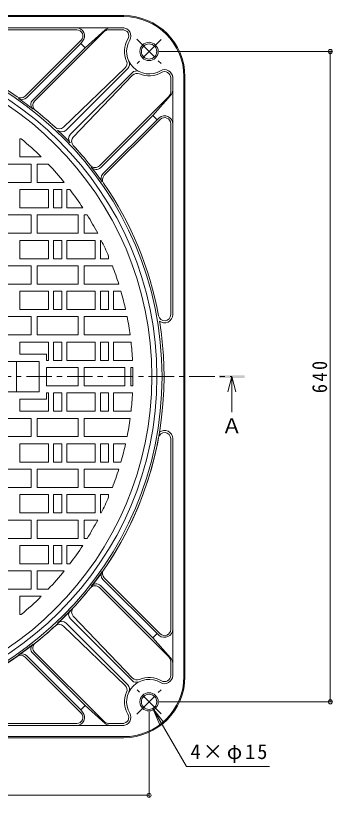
# Model space of a CAD drawing. Units: millimetres, scale not verified. Extents: x -839 to 950, y -676 to 674.
# Drawn here: x -237 to 74, y -117 to 652 of the extents above; entities that cross this region are included whole.
import ezdxf
from ezdxf.enums import TextEntityAlignment as Align

# ---------------------------------------------------------------- set-up
doc = ezdxf.new("R2010")
doc.units = ezdxf.units.MM
doc.header["$LTSCALE"] = 5
doc.header["$PDMODE"] = 32
doc.header["$PDSIZE"] = 4
doc.linetypes.add('CHAIN1', pattern=[8, 5, -1, 1, -1])
for name, color, linetype, lineweight in [('8-0', 3, 'Continuous', 9), ('8-1', 2, 'Continuous', 9), ('8-4', 7, 'Continuous', 9), ('8-5', 4, 'Continuous', 9)]:
    doc.layers.add(name, color=color, linetype=linetype, lineweight=lineweight)
doc.styles.add('ＭＳ ゴシック', font='')
doc.styles.get('ＭＳ ゴシック').set_extended_font_data('MS Gothic')

msp = doc.modelspace()

# ---------------------------------------------------------------- linework, layer by layer
at = {"layer": '8-0'}
for p, q in [((-232.902, 530.615), (-232.902, 512.615)), ((-232.902, 530.615), (-231.84, 530.615)), ((-232.902, 512.615), (-211.986, 512.615)), ((-221.902, 487.615), (-221.902, 505.615)), ((-215.902, 487.615), (-215.902, 505.615)), ((-215.902, 505.615), (-205.142, 505.615)), ((-261.902, 487.615), (-221.902, 487.615)), ((-215.902, 487.615), (-189.396, 487.615)), ((-232.902, 480.615), (-204.902, 480.615)), ((-204.902, 480.615), (-204.902, 462.615)), ((-186.902, 480.615), (-186.902, 462.615)), ((-186.902, 480.615), (-183.91, 480.615)), ((-186.902, 462.615), (-171.225, 462.615)), ((-221.902, 437.615), (-221.902, 455.615)), ((-215.902, 455.615), (-175.902, 455.615)), ((-215.902, 437.615), (-215.902, 455.615)), ((-175.902, 437.615), (-175.902, 455.615)), ((-169.902, 437.615), (-169.902, 455.615)), ((-169.902, 455.615), (-166.798, 455.615)), ((-261.902, 437.615), (-221.902, 437.615)), ((-232.902, 430.615), (-204.902, 430.615)), ((-215.902, 437.615), (-175.902, 437.615)), ((-204.902, 430.615), (-204.902, 412.615)), ((-186.902, 430.615), (-186.902, 412.615)), ((-186.902, 430.615), (-158.902, 430.615)), ((-169.902, 437.615), (-156.579, 437.615)), ((-158.902, 430.615), (-158.902, 412.615)), ((-153.902, 430.615), (-153.028, 430.615)), ((-186.902, 412.615), (-158.902, 412.615)), ((-145.902, 415.004), (-145.902, 412.615)), ((-221.902, 387.615), (-221.902, 405.615)), ((-215.902, 405.615), (-175.902, 405.615)), ((-215.902, 387.615), (-215.902, 405.615)), ((-175.902, 387.615), (-175.902, 405.615)), ((-169.902, 387.615), (-169.902, 405.615)), ((-169.902, 405.615), (-142.115, 405.615)), ((-261.902, 387.615), (-221.902, 387.615)), ((-215.902, 387.615), (-175.902, 387.615)), ((-169.902, 387.615), (-135.841, 387.615)), ((-232.902, 380.615), (-204.902, 380.615)), ((-204.902, 380.615), (-204.902, 362.615)), ((-186.902, 380.615), (-186.902, 362.615)), ((-186.902, 380.615), (-158.902, 380.615)), ((-158.902, 380.615), (-158.902, 362.615)), ((-140.902, 380.615), (-140.902, 362.615)), ((-140.902, 380.615), (-133.738, 380.615)), ((-186.902, 362.615), (-158.902, 362.615)), ((-140.902, 362.615), (-129.153, 362.615)), ((-221.902, 337.615), (-221.902, 355.615)), ((-215.902, 355.615), (-175.902, 355.615)), ((-215.902, 337.615), (-215.902, 355.615)), ((-175.902, 337.615), (-175.902, 355.615)), ((-169.902, 337.615), (-169.902, 355.615)), ((-169.902, 355.615), (-127.682, 355.615)), ((-261.902, 337.615), (-221.902, 337.615)), ((-232.902, 330.615), (-204.902, 330.615)), ((-232.902, 330.615), (-232.902, 318.615)), ((-215.902, 337.615), (-175.902, 337.615)), ((-204.902, 330.615), (-204.902, 312.615)), ((-186.902, 330.615), (-186.902, 312.615)), ((-186.902, 330.615), (-158.902, 330.615)), ((-169.902, 337.615), (-124.679, 337.615)), ((-158.902, 330.615), (-158.902, 312.615)), ((-140.902, 330.615), (-140.902, 312.615)), ((-140.902, 330.615), (-123.809, 330.615)), ((-206.902, 318.615), (-232.902, 318.615)), ((-213.902, 311.616), (-269.902, 311.616)), ((-236.402, 311.616), (-236.402, 281.615)), ((-213.902, 311.616), (-213.902, 281.615)), ((-186.902, 312.615), (-158.902, 312.615)), ((-140.902, 312.615), (-122.323, 312.615)), ((-206.902, 305.615), (-206.902, 287.615)), ((-206.902, 305.615), (-175.902, 305.615)), ((-175.902, 305.615), (-175.902, 287.615)), ((-169.902, 305.615), (-169.902, 287.615)), ((-129.902, 305.615), (-169.902, 305.615)), ((-129.902, 305.615), (-129.902, 287.615)), ((-123.902, 305.615), (-123.902, 287.615)), ((-123.902, 305.615), (-122.035, 305.615)), ((-206.902, 287.615), (-175.902, 287.615)), ((-129.902, 287.615), (-169.902, 287.615)), ((-123.902, 287.615), (-122.035, 287.615)), ((-213.902, 281.615), (-269.902, 281.615)), ((-204.902, 262.615), (-204.902, 280.615)), ((-186.902, 262.615), (-186.902, 280.615)), ((-186.902, 280.615), (-158.902, 280.615)), ((-158.902, 262.615), (-158.902, 280.615)), ((-140.902, 262.615), (-140.902, 280.615)), ((-140.902, 280.615), (-122.323, 280.615)), ((-232.902, 262.615), (-232.902, 274.615)), ((-206.902, 274.615), (-232.902, 274.615)), ((-232.902, 262.615), (-204.902, 262.615)), ((-186.902, 262.615), (-158.902, 262.615)), ((-140.902, 262.615), (-123.809, 262.615)), ((-261.902, 255.615), (-221.902, 255.615)), ((-221.902, 255.615), (-221.902, 237.615)), ((-215.902, 255.615), (-175.902, 255.615)), ((-215.902, 255.615), (-215.902, 237.615)), ((-175.902, 255.615), (-175.902, 237.615)), ((-169.902, 255.615), (-124.679, 255.615)), ((-169.902, 255.615), (-169.902, 237.615)), ((-215.902, 237.615), (-175.902, 237.615)), ((-204.902, 212.615), (-204.902, 230.616)), ((-186.902, 212.615), (-186.902, 230.616)), ((-186.902, 230.616), (-158.902, 230.616)), ((-169.902, 237.615), (-127.682, 237.615)), ((-158.902, 212.615), (-158.902, 230.616)), ((-140.902, 212.615), (-140.902, 230.616)), ((-140.902, 230.616), (-129.153, 230.616)), ((-232.902, 212.615), (-204.902, 212.615)), ((-186.902, 212.615), (-158.902, 212.615)), ((-140.902, 212.615), (-133.738, 212.615)), ((-261.902, 205.616), (-221.902, 205.616)), ((-221.902, 205.616), (-221.902, 187.615)), ((-215.902, 205.616), (-175.902, 205.616)), ((-215.902, 205.616), (-215.902, 187.615)), ((-175.902, 205.616), (-175.902, 187.615)), ((-169.902, 205.616), (-169.902, 187.615)), ((-169.902, 205.616), (-135.841, 205.616)), ((-215.902, 187.615), (-175.902, 187.615)), ((-169.902, 187.615), (-142.115, 187.615)), ((-204.902, 162.615), (-204.902, 180.616)), ((-186.902, 162.615), (-186.902, 180.616)), ((-186.902, 180.616), (-158.902, 180.616)), ((-158.902, 162.615), (-158.902, 180.616)), ((-145.902, 178.226), (-145.902, 180.616)), ((-232.902, 162.615), (-204.902, 162.615)), ((-186.902, 162.615), (-158.902, 162.615)), ((-153.902, 162.615), (-153.028, 162.615)), ((-261.902, 155.616), (-221.902, 155.616)), ((-221.902, 155.616), (-221.902, 137.616)), ((-215.902, 155.616), (-175.902, 155.616)), ((-215.902, 155.616), (-215.902, 137.616)), ((-175.902, 155.616), (-175.902, 137.616)), ((-169.902, 155.616), (-169.902, 137.616)), ((-169.902, 155.616), (-156.579, 155.616)), ((-215.902, 137.616), (-175.902, 137.616)), ((-169.902, 137.616), (-166.798, 137.616)), ((-204.902, 112.615), (-204.902, 130.616)), ((-186.902, 130.616), (-171.225, 130.616)), ((-186.902, 112.615), (-186.902, 130.616)), ((-232.902, 112.615), (-204.902, 112.615)), ((-186.902, 112.615), (-183.91, 112.615)), ((-261.902, 105.616), (-221.902, 105.616)), ((-221.902, 105.616), (-221.902, 87.616)), ((-215.902, 105.616), (-215.902, 87.616)), ((-215.902, 105.616), (-189.396, 105.616)), ((-215.902, 87.616), (-205.142, 87.616)), ((-232.902, 62.615), (-232.902, 80.616)), ((-232.902, 80.616), (-211.986, 80.616)), ((-232.902, 62.615), (-231.84, 62.615))]:
    msp.add_line(p, q, dxfattribs=at)
for points in [[(-261.902, 487.615), (-261.902, 505.615), (-221.902, 505.615)], [(-232.902, 480.615), (-232.902, 462.615), (-204.902, 462.615)], [(-199.902, 480.615), (-191.902, 480.615), (-191.902, 462.615)], [(-199.902, 480.615), (-199.902, 462.615), (-191.902, 462.615)], [(-261.902, 437.615), (-261.902, 455.615), (-221.902, 455.615)], [(-232.902, 430.615), (-232.902, 412.615), (-204.902, 412.615)], [(-199.902, 430.615), (-191.902, 430.615), (-191.902, 412.615)], [(-199.902, 430.615), (-199.902, 412.615), (-191.902, 412.615)], [(-153.902, 430.615), (-153.902, 412.615), (-145.902, 412.615)], [(-261.902, 387.615), (-261.902, 405.615), (-221.902, 405.615)], [(-232.902, 380.615), (-232.902, 362.615), (-204.902, 362.615)], [(-199.902, 380.615), (-191.902, 380.615), (-191.902, 362.615)], [(-199.902, 380.615), (-199.902, 362.615), (-191.902, 362.615)], [(-153.902, 380.615), (-145.902, 380.615), (-145.902, 362.615)], [(-153.902, 380.615), (-153.902, 362.615), (-145.902, 362.615)], [(-261.902, 337.615), (-261.902, 355.615), (-221.902, 355.615)], [(-199.902, 330.615), (-191.902, 330.615), (-191.902, 312.615)], [(-199.902, 330.615), (-199.902, 312.615), (-191.902, 312.615)], [(-153.902, 330.615), (-145.902, 330.615), (-145.902, 312.615)], [(-153.902, 330.615), (-153.902, 312.615), (-145.902, 312.615)], [(-206.902, 318.615), (-206.902, 312.615), (-204.902, 312.615)], [(-206.902, 274.615), (-206.902, 280.615), (-204.902, 280.615)], [(-199.902, 262.615), (-191.902, 262.615), (-191.902, 280.615)], [(-199.902, 262.615), (-199.902, 280.615), (-191.902, 280.615)], [(-153.902, 262.615), (-145.902, 262.615), (-145.902, 280.615)], [(-153.902, 262.615), (-153.902, 280.615), (-145.902, 280.615)], [(-261.902, 255.615), (-261.902, 237.615), (-221.902, 237.615)], [(-232.902, 212.615), (-232.902, 230.616), (-204.902, 230.616)], [(-199.902, 212.615), (-191.902, 212.615), (-191.902, 230.616)], [(-199.902, 212.615), (-199.902, 230.616), (-191.902, 230.616)], [(-153.902, 212.615), (-145.902, 212.615), (-145.902, 230.616)], [(-153.902, 212.615), (-153.902, 230.616), (-145.902, 230.616)], [(-261.902, 205.616), (-261.902, 187.615), (-221.902, 187.615)], [(-232.902, 162.615), (-232.902, 180.616), (-204.902, 180.616)], [(-199.902, 162.615), (-191.902, 162.615), (-191.902, 180.616)], [(-199.902, 162.615), (-199.902, 180.616), (-191.902, 180.616)], [(-153.902, 162.615), (-153.902, 180.616), (-145.902, 180.616)], [(-261.902, 155.616), (-261.902, 137.616), (-221.902, 137.616)], [(-232.902, 112.615), (-232.902, 130.616), (-204.902, 130.616)], [(-199.902, 112.615), (-191.902, 112.615), (-191.902, 130.616)], [(-199.902, 112.615), (-199.902, 130.616), (-191.902, 130.616)], [(-261.902, 105.616), (-261.902, 87.616), (-221.902, 87.616)]]:
    msp.add_lwpolyline(points, dxfattribs=at)
msp.add_circle((-425.902, 296.615), 322.5, dxfattribs=at)
for start, end in [(45.27771, 50.33026), (38.924, 43.4325), (33.09659, 37.24777), (27.63358, 31.53545), (22.91951, 26.15427), (17.41808, 21.01132), (12.53905, 16.04045), (7.75101, 11.19092), (3.01695, 6.42151), (0, 1.6965), (358.3035, 0), (353.57849, 356.98305), (348.80908, 352.24899), (343.95955, 347.46095), (338.98868, 342.58192), (333.84573, 337.08049), (328.46455, 332.36642), (322.75223, 326.90341), (316.5675, 321.076), (309.66974, 314.72229)]:
    msp.add_arc((-425.902, 296.615), 304, start, end, dxfattribs=at)
at = {"layer": '8-1'}
for p, q in [((-720.902, 651.615), (-130.902, 651.615)), ((-720.902, 650.615), (-130.902, 650.615)), ((-130.902, 639.615), (-364.948, 639.615)), ((-177.169, 637.616), (-364.948, 637.616)), ((-150.299, 635.858), (-218.536, 567.621)), ((-149.388, 637.566), (-168.989, 619.997)), ((-130.902, 637.616), (-146.056, 637.616)), ((-172.926, 627.373), (-227.918, 572.381)), ((-173.231, 624.239), (-226.544, 570.926)), ((-171.432, 626.41), (-173.231, 624.239)), ((-168.988, 619.997), (-173.231, 624.24)), ((-168.989, 619.997), (-220.406, 568.579)), ((-129.571, 600.21), (-190.258, 541.991)), ((-127.023, 599.737), (-187.62, 539.139)), ((-122.78, 595.495), (-183.378, 534.897)), ((-122.307, 592.946), (-180.526, 532.259)), ((-84.902, 576.461), (-84.902, 590.53)), ((-82.902, 357.569), (-82.902, 591.615)), ((-71.902, 1.615), (-71.902, 591.615)), ((-70.902, 1.615), (-70.902, 591.615)), ((-86.659, 572.218), (-154.897, 503.981)), ((-84.951, 573.129), (-102.521, 553.528)), ((-102.521, 553.528), (-153.938, 502.112)), ((-102.52, 553.529), (-98.277, 549.286)), ((-98.278, 549.286), (-151.591, 495.973)), ((-95.145, 549.591), (-150.136, 494.599)), ((-96.107, 551.085), (-98.278, 549.286)), ((-84.902, 545.348), (-84.902, 357.569)), ((-84.902, 47.882), (-84.902, 235.662)), ((-82.902, 235.662), (-82.902, 1.615)), ((-98.278, 43.945), (-151.591, 97.258)), ((-95.145, 43.64), (-150.136, 98.632)), ((-86.659, 21.013), (-154.897, 89.25)), ((-102.521, 39.703), (-153.938, 91.119)), ((-127.023, -6.506), (-187.62, 54.092)), ((-122.78, -2.264), (-183.378, 58.334)), ((-122.307, 0.285), (-180.526, 60.972)), ((-129.571, -6.979), (-190.258, 51.24)), ((-84.951, 20.102), (-102.521, 39.703)), ((-102.52, 39.702), (-98.277, 43.945)), ((-96.107, 42.146), (-98.278, 43.945)), ((-168.989, -26.766), (-220.406, 24.651)), ((-150.299, -42.627), (-218.536, 25.61)), ((-172.926, -34.142), (-227.918, 20.85)), ((-173.231, -31.009), (-226.544, 22.305)), ((-84.902, 16.77), (-84.902, 2.701)), ((-168.988, -26.766), (-173.231, -31.009)), ((-149.388, -44.335), (-168.989, -26.766)), ((-171.432, -33.179), (-173.231, -31.009)), ((-177.169, -44.385), (-364.948, -44.385)), ((-130.902, -44.385), (-146.056, -44.385)), ((-130.902, -46.385), (-364.948, -46.385)), ((-720.902, -57.384), (-130.902, -57.384)), ((-720.902, -58.384), (-130.902, -58.384)), ((-720.902, -58.385), (-130.902, -58.385))]:
    msp.add_line(p, q, dxfattribs=at)
at = {"layer": '8-1', "linetype": 'CHAIN1'}
for p, q in [((-118.241, 628.452), (-94.265, 604.477)), ((-94.355, 628.162), (-117.824, 604.693)), ((-826.616, 296.615), (-24.854, 296.615)), ((-118.241, -35.221), (-94.265, -11.246)), ((-94.355, -34.931), (-117.824, -11.462))]:
    msp.add_line(p, q, dxfattribs=at)
at = {"layer": '8-1'}
for centre, radius in [((-425.902, 296.615), 332.5), ((-425.902, 296.615), 327.5), ((-106.153, 616.364), 9), ((-106.153, 616.364), 7.5), ((-106.153, -23.133), 9), ((-106.153, -23.133), 7.5)]:
    msp.add_circle(centre, radius, dxfattribs=at)
for centre, radius, start, end in [((-130.902, 591.615), 60, 0, 90), ((-130.902, 591.615), 59, 0, 90), ((-177.507, 631.615), 8, 319.41025, 90), ((-144.041, 631.615), 8, 90, 131.94196), ((-131.987, 631.615), 8, 329.44475, 90), ((-425.902, 296.615), 334.5, 55.32016, 99.41385), ((-177.169, 631.615), 6, 314.9995, 90), ((-146.056, 631.615), 6, 90, 135), ((-131.987, 631.615), 6, 329.44496, 90), ((-106.153, 616.364), 24, 149.4445, 203.2123), ((-106.153, 616.364), 22, 149.44453, 300.55547), ((-133.725, 604.54), 6, 313.81105, 23.21275), ((-131.265, 603.98), 6, 315, 26.25084), ((-118.537, 591.252), 6, 63.74916, 135), ((-117.977, 588.793), 6, 66.78725, 136.18895), ((-106.153, 616.364), 24, 246.7877, 300.55534), ((-90.902, 590.53), 8, 0, 120.55525), ((-90.902, 590.53), 6, 0, 120.55565), ((-90.902, 578.476), 8, 318.05804, 0), ((-232.161, 576.624), 6, 235.32037, 315), ((-230.787, 575.169), 6, 235.00775, 315), ((-425.478, 297.04), 333.5, 51.93631, 55.00797), ((-90.902, 576.461), 6, 315, 0), ((-216.163, 564.337), 6, 135, 231.93629), ((-214.294, 563.378), 6, 135, 231.57693), ((-425.902, 296.615), 334.5, 47.16788, 51.57695), ((-90.902, 545.01), 8, 0, 130.58975), ((-90.902, 545.348), 6, 0, 135.0005), ((-194.412, 546.321), 6, 227.16798, 313.81105), ((-191.863, 543.382), 6, 226.51874, 315), ((-425.478, 297.04), 333.5, 43.48093, 46.51907), ((-179.135, 530.654), 6, 135, 223.48126), ((-176.197, 528.105), 6, 136.18895, 222.83202), ((-425.902, 296.615), 334.5, 38.42305, 42.83212), ((-159.139, 508.224), 6, 218.42307, 315), ((-425.478, 297.04), 333.5, 34.99203, 38.06369), ((-158.18, 506.354), 6, 218.06371, 315), ((-147.348, 491.731), 6, 135, 214.99225), ((-145.894, 490.357), 6, 135, 214.67963), ((-425.902, 296.615), 334.5, 145.32016, 0), ((-425.902, 296.615), 334.5, 10.31221, 34.67984), ((-90.902, 357.569), 6, 190.31221, 0), ((-90.902, 357.569), 8, 231.27469, 0), ((-425.902, 296.615), 334.5, 0, 9.41385), ((-90.902, 235.662), 6, 0, 169.68779), ((-90.902, 235.662), 8, 0, 128.72531), ((-425.902, 296.615), 334.5, 325.32016, 349.68779), ((-425.478, 296.191), 333.5, 321.93631, 325.00797), ((-147.348, 101.5), 6, 145.00775, 225), ((-145.894, 102.874), 6, 145.32037, 225), ((-158.18, 86.877), 6, 45, 141.93629), ((-425.902, 296.615), 334.5, 317.16788, 321.57695), ((-159.139, 85.007), 6, 45, 141.57693), ((-176.197, 65.126), 6, 137.16798, 223.81105), ((-425.478, 296.191), 333.5, 313.48093, 316.51907), ((-179.135, 62.577), 6, 136.51874, 225), ((-191.863, 49.849), 6, 45, 133.48126), ((-425.902, 296.615), 334.5, 308.42305, 312.83212), ((-194.412, 46.91), 6, 46.18895, 132.83202), ((-90.902, 48.221), 8, 229.41025, 0), ((-90.902, 47.882), 6, 224.9995, 0), ((-425.478, 296.191), 333.5, 304.99203, 308.06369), ((-216.163, 28.894), 6, 128.06371, 225), ((-214.294, 29.853), 6, 128.42307, 225), ((-230.787, 18.062), 6, 45, 124.99225), ((-425.902, 296.615), 334.5, 260.58615, 304.67984), ((-232.161, 16.607), 6, 45, 124.67963), ((-90.902, 16.77), 6, 360, 45), ((-90.902, 14.755), 8, 360, 41.94196), ((-130.902, 1.615), 60, 270, 0), ((-130.902, 1.615), 60, 270, 0), ((-130.902, 1.615), 59, 270, 0), ((-117.977, 4.438), 6, 223.81105, 293.21275), ((-106.153, -23.133), 24, 59.44466, 113.2123), ((-90.902, 2.701), 8, 239.44475, 0), ((-90.902, 2.701), 6, 239.44435, 0), ((-133.725, -11.309), 6, 336.78725, 46.18895), ((-106.153, -23.133), 22, 59.44453, 210.55547), ((-131.265, -10.749), 6, 333.74916, 45), ((-118.537, 1.979), 6, 225, 296.25084), ((-106.153, -23.133), 24, 156.7877, 210.5555), ((-177.507, -38.384), 8, 270, 40.58975), ((-177.169, -38.384), 6, 270, 45.0005), ((-131.987, -38.384), 8, 270, 30.55525), ((-131.987, -38.384), 6, 270, 30.55504), ((-146.056, -38.384), 6, 225, 270), ((-144.041, -38.384), 8, 228.05804, 270)]:
    msp.add_arc(centre, radius, start, end, dxfattribs=at)
at = {"layer": '8-4'}
for p, q in [((73.392, 616.364), (-96.153, 616.364)), ((71.892, -23.133), (71.892, 616.364)), ((-102.403, -29.628), (-69.343, -86.889)), ((-102.403, -29.628), (-95.706, -45.796)), ((-102.403, -29.628), (-91.75, -43.512)), ((73.392, -23.133), (-96.153, -23.133)), ((-106.153, -116.583), (-106.153, -33.133)), ((-69.343, -86.889), (12.132, -86.889)), ((-106.153, -115.083), (-745.651, -115.083))]:
    msp.add_line(p, q, dxfattribs=at)
for p in [(71.892, 616.364), (71.892, -23.133), (-106.153, -115.083)]:
    msp.add_point(p, dxfattribs=at)
at = {"layer": '8-5'}
for q in [(-28.854, 281.615), (-24.854, 261.615), (-20.854, 281.615)]:
    msp.add_line((-24.854, 296.615), q, dxfattribs=at)
msp.add_solid([(-37.354, 295.365), (-12.354, 295.365), (-37.354, 297.865), (-12.354, 297.865)], dxfattribs=at)

# ---------------------------------------------------------------- texts
at = {"layer": '8-4', "color": 2, "insert": (68.892, 280.365), "char_height": 14.66, "attachment_point": 7, "rotation": 90, "style": 'ＭＳ ゴシック'}
msp.add_mtext('\\T1.27;\\W0.9;640', dxfattribs=at)
at = {"layer": '8-4', "color": 2, "insert": (-65.368, -83.389), "char_height": 14.66, "attachment_point": 7, "style": 'ＭＳ ゴシック'}
msp.add_mtext('\\T1.19;4×φ15', dxfattribs=at)
at = {"layer": '8-5', "color": 2, "style": 'ＭＳ ゴシック'}
msp.add_text('Ａ', height=14.66, dxfattribs=at).set_placement((-34.854, 236.615), align=Align.BOTTOM_LEFT)

doc.saveas('drawing.dxf')
